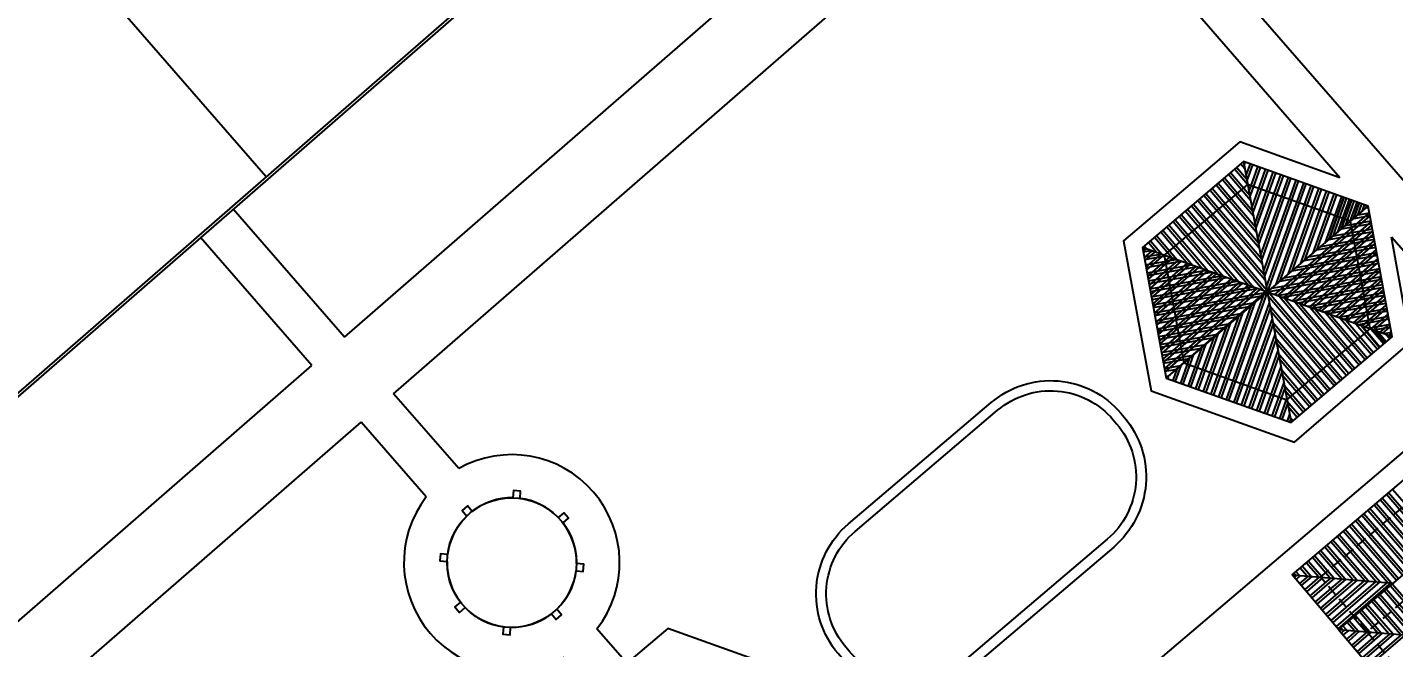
# Model space of a CAD drawing. Extents: x 714896 to 749292, y 8417558 to 8447149.
# Drawn here: x 742056.4 to 742103.91, y 8428982.46 to 8429004.01 of the extents above; entities that cross this region are included whole.
import ezdxf

# ---------------------------------------------------------------- set-up
doc = ezdxf.new("R2010")
doc.units = 0
doc.header["$MEASUREMENT"] = 0
doc.linetypes.add('HIDDEN', pattern=[0.375, 0.25, -0.125])
doc.layers.add('LOTE', color=7, linetype='CONTINUOUS')
doc.layers.add('TEXTO', color=7, linetype='CONTINUOUS')
doc.styles.add('RG100', font='ROMANS.shx', dxfattribs={"height": 12.5})

msp = doc.modelspace()

# ---------------------------------------------------------------- linework, layer by layer
at = {"layer": 'LOTE'}
for p, q in [((742106.09, 8428996.559), (742056.43, 8429053.654)), ((742064.689, 8428998.828), (742050.382, 8429015.276)), ((742067.43, 8428993.243), (742089.874, 8429012.765)), ((742069.137, 8428991.282), (742091.581, 8429010.803)), ((742102.038, 8428998.781), (742091.581, 8429010.803)), ((742098.683, 8428999.342), (742100.337, 8428990.275)), ((742067.43, 8428993.243), (742063.558, 8428997.695)), ((742095.998, 8428991.826), (742103.023, 8428997.792)), ((742066.299, 8428992.259), (742062.427, 8428996.711)), ((742107.731, 8428992.235), (742103.828, 8428996.723)), ((742103.85, 8428993.258), (742095.171, 8428996.359)), ((742103.824, 8428993.267), (742103.845, 8428993.285)), ((742046.649, 8428975.168), (742066.299, 8428992.259)), ((742107.731, 8428992.235), (742086.387, 8428974.109)), ((742071.401, 8428988.679), (742069.137, 8428991.282)), ((742057.108, 8428980.819), (742068.005, 8428990.297)), ((742070.269, 8428987.694), (742068.005, 8428990.297)), ((742077.241, 8428981.919), (742076.205, 8428983.11))]:
    msp.add_line(p, q, dxfattribs=at)
at = {"layer": 'LOTE', "color": 30}
for p, q in [((742098.378, 8428999.083), (742098.826, 8428998.557)), ((742098.449, 8428999.143), (742098.793, 8428998.741)), ((742098.592, 8428999.265), (742098.726, 8428999.108)), ((742098.664, 8428999.325), (742098.692, 8428999.292)), ((742098.734, 8428999.324), (742098.702, 8428999.236)), ((742098.911, 8428999.261), (742098.77, 8428998.867)), ((742098.999, 8428999.229), (742098.803, 8428998.682)), ((742099.175, 8428999.166), (742098.871, 8428998.313)), ((742099.264, 8428999.135), (742098.904, 8428998.129)), ((742099.44, 8428999.072), (742098.972, 8428997.76)), ((742099.529, 8428999.04), (742099.005, 8428997.575)), ((742097.735, 8428998.537), (742099.128, 8428996.903)), ((742097.806, 8428998.597), (742099.095, 8428997.087)), ((742097.949, 8428998.719), (742099.028, 8428997.454)), ((742098.02, 8428998.779), (742098.994, 8428997.638)), ((742098.163, 8428998.901), (742098.927, 8428998.005)), ((742098.235, 8428998.961), (742098.893, 8428998.189)), ((742099.705, 8428998.977), (742099.073, 8428997.207)), ((742099.793, 8428998.945), (742099.106, 8428997.022)), ((742099.97, 8428998.882), (742099.174, 8428996.653)), ((742100.058, 8428998.851), (742099.207, 8428996.469)), ((742100.235, 8428998.788), (742099.275, 8428996.1)), ((742100.323, 8428998.756), (742099.308, 8428995.915)), ((742100.5, 8428998.693), (742099.376, 8428995.546)), ((742100.588, 8428998.662), (742099.409, 8428995.362)), ((742100.765, 8428998.598), (742099.477, 8428994.993)), ((742100.853, 8428998.567), (742099.51, 8428994.809)), ((742097.163, 8428998.051), (742099.396, 8428995.433)), ((742097.306, 8428998.172), (742099.329, 8428995.8)), ((742097.377, 8428998.233), (742099.296, 8428995.984)), ((742097.52, 8428998.355), (742099.229, 8428996.351)), ((742097.592, 8428998.415), (742099.195, 8428996.535)), ((742101.029, 8428998.504), (742099.796, 8428995.051)), ((742101.118, 8428998.472), (742099.939, 8428995.173)), ((742101.294, 8428998.409), (742100.225, 8428995.416)), ((742101.383, 8428998.378), (742100.368, 8428995.537)), ((742101.559, 8428998.315), (742100.654, 8428995.78)), ((742101.647, 8428998.283), (742100.796, 8428995.901)), ((742101.824, 8428998.22), (742101.082, 8428996.144)), ((742101.912, 8428998.188), (742101.225, 8428996.265)), ((742102.089, 8428998.125), (742101.511, 8428996.508)), ((742101.654, 8428996.629), (742102.177, 8428998.094)), ((742102.177, 8428998.094), (742101.654, 8428996.629)), ((742101.797, 8428996.751), (742102.265, 8428998.062)), ((742096.663, 8428997.626), (742098.871, 8428995.037)), ((742096.734, 8428997.687), (742099.049, 8428994.974)), ((742096.877, 8428997.808), (742099.403, 8428994.847)), ((742096.949, 8428997.869), (742099.497, 8428994.881)), ((742097.091, 8428997.99), (742099.43, 8428995.249)), ((742099.767, 8428994.717), (742103.064, 8428997.567)), ((742102.354, 8428998.031), (742101.94, 8428996.872)), ((742102.083, 8428996.993), (742102.442, 8428997.999)), ((742102.442, 8428997.999), (742102.083, 8428996.993)), ((742102.226, 8428997.115), (742102.53, 8428997.968)), ((742102.619, 8428997.936), (742102.369, 8428997.236)), ((742102.511, 8428997.357), (742102.707, 8428997.905)), ((742102.707, 8428997.905), (742102.511, 8428997.357)), ((742102.654, 8428997.479), (742102.795, 8428997.873)), ((742102.883, 8428997.841), (742102.797, 8428997.6)), ((742102.94, 8428997.722), (742102.972, 8428997.81)), ((742102.972, 8428997.81), (742102.94, 8428997.722)), ((742103.032, 8428997.738), (742102.94, 8428997.722)), ((742096.091, 8428997.141), (742097.454, 8428995.543)), ((742096.234, 8428997.262), (742097.808, 8428995.417)), ((742096.305, 8428997.323), (742097.985, 8428995.353)), ((742096.448, 8428997.444), (742098.34, 8428995.227)), ((742096.52, 8428997.505), (742098.517, 8428995.164)), ((742099.869, 8428994.681), (742103.083, 8428997.46)), ((742100.071, 8428994.608), (742103.122, 8428997.246)), ((742100.173, 8428994.572), (742103.142, 8428997.139)), ((742103.133, 8428997.185), (742102.083, 8428996.993)), ((742103.117, 8428997.277), (742102.226, 8428997.115)), ((742103.083, 8428997.462), (742102.511, 8428997.357)), ((742103.066, 8428997.554), (742102.654, 8428997.479)), ((742095.591, 8428996.716), (742096.213, 8428995.987)), ((742095.662, 8428996.777), (742096.39, 8428995.923)), ((742095.805, 8428996.898), (742096.745, 8428995.797)), ((742095.877, 8428996.959), (742096.922, 8428995.733)), ((742096.02, 8428997.08), (742097.276, 8428995.607)), ((742100.376, 8428994.499), (742103.181, 8428996.925)), ((742100.477, 8428994.463), (742103.2, 8428996.818)), ((742103.234, 8428996.632), (742101.225, 8428996.265)), ((742103.218, 8428996.724), (742101.368, 8428996.386)), ((742103.184, 8428996.908), (742101.654, 8428996.629)), ((742103.167, 8428997.001), (742101.797, 8428996.751)), ((742095.196, 8428996.35), (742095.175, 8428996.332)), ((742095.18, 8428996.306), (742095.273, 8428996.323)), ((742095.298, 8428996.314), (742095.195, 8428996.225)), ((742095.197, 8428996.214), (742095.449, 8428996.259)), ((742095.234, 8428996.413), (742095.327, 8428996.303)), ((742095.5, 8428996.241), (742095.234, 8428996.011)), ((742095.602, 8428996.205), (742095.254, 8428995.904)), ((742095.376, 8428996.534), (742095.681, 8428996.177)), ((742095.448, 8428996.595), (742095.859, 8428996.113)), ((742103.319, 8428996.171), (742100.511, 8428995.658)), ((742100.68, 8428994.391), (742103.239, 8428996.604)), ((742100.781, 8428994.354), (742103.259, 8428996.497)), ((742103.285, 8428996.355), (742100.796, 8428995.901)), ((742103.268, 8428996.447), (742100.939, 8428996.022)), ((742100.984, 8428994.282), (742103.298, 8428996.283)), ((742101.086, 8428994.246), (742103.318, 8428996.176)), ((742095.231, 8428996.029), (742095.802, 8428996.133)), ((742095.248, 8428995.937), (742095.979, 8428996.07)), ((742095.281, 8428995.752), (742096.332, 8428995.944)), ((742095.805, 8428996.132), (742095.293, 8428995.69)), ((742095.298, 8428995.66), (742096.509, 8428995.881)), ((742095.906, 8428996.096), (742095.312, 8428995.583)), ((742095.332, 8428995.476), (742096.862, 8428995.755)), ((742095.349, 8428995.383), (742097.038, 8428995.692)), ((742096.109, 8428996.024), (742095.351, 8428995.369)), ((742096.21, 8428995.988), (742095.371, 8428995.262)), ((742096.413, 8428995.915), (742095.41, 8428995.047)), ((742096.515, 8428995.879), (742095.429, 8428994.94)), ((742096.718, 8428995.806), (742095.468, 8428994.726)), ((742096.819, 8428995.77), (742095.488, 8428994.619)), ((742097.022, 8428995.698), (742095.527, 8428994.405)), ((742097.123, 8428995.661), (742095.547, 8428994.298)), ((742103.386, 8428995.802), (742099.939, 8428995.173)), ((742103.369, 8428995.894), (742100.082, 8428995.294)), ((742103.335, 8428996.078), (742100.368, 8428995.537)), ((742101.289, 8428994.173), (742103.357, 8428995.961)), ((742101.39, 8428994.137), (742103.376, 8428995.854)), ((742095.382, 8428995.199), (742097.391, 8428995.566)), ((742095.399, 8428995.107), (742097.568, 8428995.503)), ((742095.433, 8428994.922), (742097.921, 8428995.376)), ((742095.45, 8428994.83), (742098.098, 8428995.313)), ((742095.483, 8428994.646), (742098.451, 8428995.187)), ((742097.326, 8428995.589), (742095.586, 8428994.084)), ((742097.428, 8428995.553), (742095.605, 8428993.977)), ((742097.63, 8428995.48), (742095.644, 8428993.763)), ((742097.732, 8428995.444), (742095.664, 8428993.656)), ((742097.935, 8428995.372), (742095.703, 8428993.442)), ((742098.036, 8428995.335), (742095.722, 8428993.335)), ((742098.239, 8428995.263), (742095.761, 8428993.121)), ((742098.34, 8428995.227), (742095.781, 8428993.014)), ((742103.436, 8428995.525), (742099.51, 8428994.809)), ((742103.419, 8428995.617), (742099.653, 8428994.93)), ((742103.47, 8428995.341), (742099.863, 8428994.682)), ((742103.487, 8428995.248), (742100.04, 8428994.619)), ((742101.593, 8428994.065), (742103.415, 8428995.64)), ((742101.694, 8428994.028), (742103.435, 8428995.533)), ((742101.897, 8428993.956), (742103.474, 8428995.319)), ((742101.999, 8428993.92), (742103.493, 8428995.212)), ((742095.5, 8428994.553), (742098.627, 8428995.124)), ((742095.534, 8428994.369), (742098.981, 8428994.998)), ((742095.55, 8428994.277), (742099.157, 8428994.935)), ((742095.584, 8428994.092), (742099.51, 8428994.809)), ((742098.543, 8428995.154), (742095.82, 8428992.799)), ((742098.645, 8428995.118), (742095.84, 8428992.692)), ((742098.848, 8428995.045), (742095.879, 8428992.478)), ((742098.949, 8428995.009), (742095.898, 8428992.371)), ((742099.152, 8428994.937), (742095.937, 8428992.157)), ((742099.253, 8428994.9), (742095.957, 8428992.05)), ((742099.456, 8428994.828), (742095.996, 8428991.836)), ((742099.51, 8428994.809), (742098.168, 8428991.05)), ((742099.58, 8428994.784), (742102.128, 8428991.796)), ((742103.52, 8428995.064), (742100.393, 8428994.493)), ((742103.537, 8428994.972), (742100.57, 8428994.43)), ((742103.571, 8428994.787), (742100.923, 8428994.304)), ((742102.201, 8428993.847), (742103.532, 8428994.998)), ((742102.303, 8428993.811), (742103.552, 8428994.891)), ((742095.601, 8428994), (742099.367, 8428994.687)), ((742095.635, 8428993.816), (742099.081, 8428994.445)), ((742095.651, 8428993.723), (742098.939, 8428994.323)), ((742098.939, 8428994.323), (742097.814, 8428991.177)), ((742099.081, 8428994.445), (742097.903, 8428991.145)), ((742099.367, 8428994.687), (742098.079, 8428991.082)), ((742099.578, 8428994.44), (742098.344, 8428990.987)), ((742099.611, 8428994.255), (742098.432, 8428990.956)), ((742099.531, 8428994.697), (742102.057, 8428991.736)), ((742099.598, 8428994.33), (742101.914, 8428991.614)), ((742099.935, 8428994.657), (742102.271, 8428991.918)), ((742100.112, 8428994.594), (742102.343, 8428991.978)), ((742100.466, 8428994.467), (742102.486, 8428992.1)), ((742100.644, 8428994.404), (742102.557, 8428992.16)), ((742100.998, 8428994.277), (742102.7, 8428992.282)), ((742103.588, 8428994.695), (742101.099, 8428994.241)), ((742103.621, 8428994.51), (742101.453, 8428994.115)), ((742103.638, 8428994.418), (742101.629, 8428994.052)), ((742103.672, 8428994.234), (742101.982, 8428993.926)), ((742102.506, 8428993.738), (742103.591, 8428994.677)), ((742102.607, 8428993.702), (742103.611, 8428994.57)), ((742102.81, 8428993.63), (742103.65, 8428994.356)), ((742102.911, 8428993.594), (742103.669, 8428994.249)), ((742095.685, 8428993.539), (742098.653, 8428994.08)), ((742095.702, 8428993.447), (742098.51, 8428993.959)), ((742098.51, 8428993.959), (742097.55, 8428991.271)), ((742098.653, 8428994.08), (742097.638, 8428991.24)), ((742099.679, 8428993.886), (742098.609, 8428990.893)), ((742099.631, 8428994.146), (742101.843, 8428991.553)), ((742099.698, 8428993.779), (742101.7, 8428991.432)), ((742101.175, 8428994.214), (742102.771, 8428992.342)), ((742101.53, 8428994.087), (742102.914, 8428992.464)), ((742101.707, 8428994.024), (742102.986, 8428992.524)), ((742102.061, 8428993.897), (742103.129, 8428992.646)), ((742103.689, 8428994.142), (742102.159, 8428993.862)), ((742102.239, 8428993.834), (742103.2, 8428992.707)), ((742103.722, 8428993.957), (742102.512, 8428993.736)), ((742103.739, 8428993.865), (742102.688, 8428993.673)), ((742103.114, 8428993.521), (742103.708, 8428994.035)), ((742103.216, 8428993.485), (742103.728, 8428993.928)), ((742095.736, 8428993.262), (742098.224, 8428993.716)), ((742095.752, 8428993.17), (742098.081, 8428993.595)), ((742095.786, 8428992.986), (742097.795, 8428993.352)), ((742097.795, 8428993.352), (742097.108, 8428991.429)), ((742098.081, 8428993.595), (742097.285, 8428991.366)), ((742098.224, 8428993.716), (742097.373, 8428991.334)), ((742099.712, 8428993.702), (742098.697, 8428990.861)), ((742099.779, 8428993.333), (742098.874, 8428990.798)), ((742099.732, 8428993.595), (742101.628, 8428991.371)), ((742102.593, 8428993.707), (742103.343, 8428992.828)), ((742102.77, 8428993.644), (742103.415, 8428992.889)), ((742103.43, 8428992.901), (742102.807, 8428993.631)), ((742103.773, 8428993.68), (742103.042, 8428993.547)), ((742103.125, 8428993.517), (742103.558, 8428993.01)), ((742103.573, 8428993.023), (742103.162, 8428993.504)), ((742103.79, 8428993.588), (742103.218, 8428993.484)), ((742103.302, 8428993.454), (742103.629, 8428993.071)), ((742103.644, 8428993.083), (742103.339, 8428993.441)), ((742103.419, 8428993.412), (742103.767, 8428993.713)), ((742103.52, 8428993.376), (742103.786, 8428993.606)), ((742103.823, 8428993.404), (742103.571, 8428993.358)), ((742103.656, 8428993.327), (742103.772, 8428993.192)), ((742103.787, 8428993.205), (742103.694, 8428993.314)), ((742103.723, 8428993.304), (742103.825, 8428993.392)), ((742103.84, 8428993.312), (742103.748, 8428993.295)), ((742095.803, 8428992.893), (742097.652, 8428993.231)), ((742095.837, 8428992.709), (742097.367, 8428992.988)), ((742095.853, 8428992.617), (742097.224, 8428992.867)), ((742097.224, 8428992.867), (742096.755, 8428991.555)), ((742097.367, 8428992.988), (742096.843, 8428991.523)), ((742097.652, 8428993.231), (742097.02, 8428991.46)), ((742099.813, 8428993.149), (742098.962, 8428990.767)), ((742099.799, 8428993.227), (742101.485, 8428991.25)), ((742099.832, 8428993.043), (742101.414, 8428991.189)), ((742095.887, 8428992.432), (742096.938, 8428992.624)), ((742095.904, 8428992.34), (742096.795, 8428992.503)), ((742096.795, 8428992.503), (742096.49, 8428991.65)), ((742096.938, 8428992.624), (742096.578, 8428991.618)), ((742099.88, 8428992.78), (742099.139, 8428990.703)), ((742099.914, 8428992.595), (742099.227, 8428990.672)), ((742099.899, 8428992.676), (742101.271, 8428991.068)), ((742099.933, 8428992.492), (742101.199, 8428991.007)), ((742095.938, 8428992.155), (742096.509, 8428992.26)), ((742095.954, 8428992.063), (742096.366, 8428992.138)), ((742095.988, 8428991.879), (742096.08, 8428991.896)), ((742096.08, 8428991.896), (742096.049, 8428991.807)), ((742096.366, 8428992.138), (742096.225, 8428991.744)), ((742096.509, 8428992.26), (742096.314, 8428991.713)), ((742099.981, 8428992.226), (742099.404, 8428990.609)), ((742100.015, 8428992.042), (742099.492, 8428990.577)), ((742100, 8428992.125), (742101.056, 8428990.886)), ((742100.033, 8428991.941), (742100.985, 8428990.825)), ((742100.082, 8428991.673), (742099.668, 8428990.514)), ((742100.116, 8428991.488), (742099.757, 8428990.483)), ((742100.101, 8428991.573), (742100.842, 8428990.704)), ((742100.134, 8428991.389), (742100.771, 8428990.643)), ((742100.183, 8428991.12), (742099.933, 8428990.42)), ((742100.217, 8428990.935), (742100.022, 8428990.388)), ((742100.201, 8428991.022), (742100.628, 8428990.522)), ((742100.284, 8428990.566), (742100.198, 8428990.325)), ((742100.235, 8428990.838), (742100.556, 8428990.461)), ((742100.302, 8428990.471), (742100.413, 8428990.34)), ((742100.318, 8428990.382), (742100.286, 8428990.293)), ((742100.335, 8428990.287), (742100.342, 8428990.279)), ((742105.073, 8428985.703), (742103.437, 8428987.594)), ((742105.144, 8428985.764), (742103.509, 8428987.655)), ((742105.287, 8428985.885), (742103.652, 8428987.776)), ((742105.358, 8428985.946), (742103.723, 8428987.837)), ((742105.501, 8428986.067), (742103.866, 8428987.959)), ((742104.501, 8428985.218), (742102.866, 8428987.109)), ((742104.644, 8428985.339), (742103.009, 8428987.23)), ((742104.715, 8428985.4), (742103.08, 8428987.291)), ((742104.858, 8428985.521), (742103.223, 8428987.412)), ((742104.93, 8428985.582), (742103.294, 8428987.473)), ((742104.001, 8428984.793), (742102.365, 8428986.684)), ((742104.072, 8428984.854), (742102.437, 8428986.745)), ((742104.215, 8428984.975), (742102.58, 8428986.866)), ((742104.286, 8428985.036), (742102.651, 8428986.927)), ((742104.429, 8428985.157), (742102.794, 8428987.048)), ((742103.022, 8428984.777), (742101.794, 8428986.199)), ((742103.289, 8428984.756), (742101.937, 8428986.32)), ((742103.422, 8428984.745), (742102.008, 8428986.381)), ((742103.689, 8428984.723), (742102.151, 8428986.502)), ((742103.822, 8428984.712), (742102.222, 8428986.563)), ((742102.089, 8428984.853), (742101.294, 8428985.774)), ((742102.222, 8428984.843), (742101.365, 8428985.834)), ((742102.489, 8428984.821), (742101.508, 8428985.956)), ((742102.622, 8428984.81), (742101.579, 8428986.016)), ((742102.889, 8428984.788), (742101.722, 8428986.138)), ((742100.889, 8428984.951), (742100.65, 8428985.227)), ((742101.023, 8428984.94), (742100.722, 8428985.288)), ((742101.289, 8428984.919), (742100.865, 8428985.41)), ((742101.423, 8428984.908), (742100.936, 8428985.47)), ((742101.689, 8428984.886), (742101.079, 8428985.592)), ((742101.822, 8428984.875), (742101.151, 8428985.652)), ((742100.489, 8428984.984), (742100.436, 8428985.045)), ((742100.537, 8428984.98), (742100.45, 8428984.905)), ((742100.623, 8428984.973), (742100.507, 8428985.106)), ((742100.668, 8428984.969), (742100.51, 8428984.833)), ((742100.93, 8428984.948), (742100.632, 8428984.69)), ((742101.061, 8428984.937), (742100.692, 8428984.619)), ((742101.323, 8428984.916), (742100.814, 8428984.476)), ((742101.454, 8428984.905), (742100.875, 8428984.404)), ((742101.716, 8428984.884), (742100.996, 8428984.262)), ((742101.847, 8428984.873), (742101.057, 8428984.19)), ((742102.109, 8428984.852), (742101.178, 8428984.047)), ((742102.24, 8428984.841), (742101.239, 8428983.976)), ((742102.502, 8428984.82), (742101.36, 8428983.833)), ((742102.633, 8428984.809), (742101.421, 8428983.761)), ((742102.895, 8428984.788), (742101.542, 8428983.618)), ((742103.026, 8428984.777), (742101.603, 8428983.547)), ((742103.288, 8428984.756), (742101.724, 8428983.404)), ((742103.419, 8428984.745), (742101.785, 8428983.333)), ((742103.681, 8428984.724), (742101.906, 8428983.19)), ((742103.811, 8428984.713), (742101.967, 8428983.118)), ((742104.672, 8428982.869), (742103.429, 8428984.307)), ((742104.939, 8428982.848), (742103.572, 8428984.429)), ((742105.072, 8428982.837), (742103.643, 8428984.489)), ((742105.339, 8428982.815), (742103.786, 8428984.611)), ((742105.472, 8428982.804), (742103.858, 8428984.671)), ((742103.739, 8428982.945), (742102.929, 8428983.883)), ((742103.872, 8428982.935), (742103, 8428983.943)), ((742104.139, 8428982.913), (742103.143, 8428984.065)), ((742104.272, 8428982.902), (742103.215, 8428984.125)), ((742104.539, 8428982.88), (742103.357, 8428984.247)), ((742102.539, 8428983.043), (742102.286, 8428983.336)), ((742102.672, 8428983.032), (742102.357, 8428983.397)), ((742102.939, 8428983.011), (742102.5, 8428983.518)), ((742103.072, 8428983), (742102.571, 8428983.579)), ((742103.339, 8428982.978), (742102.714, 8428983.7)), ((742103.472, 8428982.967), (742102.786, 8428983.761)), ((742102.139, 8428983.076), (742102.071, 8428983.154)), ((742102.199, 8428983.071), (742102.088, 8428982.975)), ((742102.272, 8428983.065), (742102.143, 8428983.215)), ((742102.33, 8428983.06), (742102.149, 8428982.904)), ((742102.592, 8428983.039), (742102.27, 8428982.761)), ((742102.723, 8428983.028), (742102.331, 8428982.689)), ((742102.985, 8428983.007), (742102.452, 8428982.547)), ((742103.116, 8428982.996), (742102.513, 8428982.475)), ((742103.378, 8428982.975), (742102.635, 8428982.332)), ((742103.509, 8428982.964), (742102.695, 8428982.261)), ((742103.771, 8428982.943), (742102.817, 8428982.118)), ((742103.902, 8428982.932), (742102.877, 8428982.046)), ((742104.164, 8428982.911), (742102.999, 8428981.903)), ((742104.295, 8428982.9), (742103.059, 8428981.832))]:
    msp.add_line(p, q, dxfattribs=at)
at = {"layer": 'LOTE', "color": 7, "linetype": 'CONTINUOUS'}
for p, q in [((742100.375, 8428984.993), (742103.898, 8428984.706)), ((742101.993, 8428983.088), (742107.279, 8428982.657))]:
    msp.add_line(p, q, dxfattribs=at)
at = {"layer": 'LOTE', "color": 3}
for points in [[(742066.811, 8429029.682), (742081.249, 8429013.082), (742048.276, 8428984.403), (742033.838, 8429001.002)], [(742066.801, 8429029.541), (742081.108, 8429013.092), (742048.286, 8428984.544), (742033.979, 8429000.993)]]:
    msp.add_lwpolyline(points, close=True, dxfattribs=at)
at = {"layer": 'LOTE'}
for points in [[(742102.038, 8428998.781), (742098.559, 8429000.024), (742097.134, 8428998.814), (742094.518, 8428996.592), (742095.47, 8428991.377), (742100.462, 8428989.594), (742104.494, 8428993.07), (742103.828, 8428996.723)], [(742084.6, 8428976.175), (742083.657, 8428981.345), (742078.665, 8428983.128), (742077.241, 8428981.919)]]:
    msp.add_lwpolyline(points, dxfattribs=at)
for points in [[(742095.998, 8428991.826), (742100.337, 8428990.275), (742103.85, 8428993.258), (742103.023, 8428997.792), (742098.683, 8428999.342), (742095.171, 8428996.359)], [(742096.614, 8428992.349), (742100.192, 8428991.07), (742103.089, 8428993.53), (742102.407, 8428997.268), (742098.828, 8428998.547), (742095.932, 8428996.087)]]:
    msp.add_lwpolyline(points, close=True, dxfattribs=at)
at = {"layer": 'LOTE', "color": 7, "linetype": 'CONTINUOUS'}
msp.add_lwpolyline([(742101.993, 8428983.088), (742100.375, 8428984.993), (742109.14, 8428992.438), (742110.758, 8428990.532)], dxfattribs=at)
at = {"layer": 'LOTE'}
for points in [[(742084.956, 8428986.766), (742089.91, 8428990.973, -0.414214), (742094.421, 8428990.606), (742094.538, 8428990.467, -0.414214), (742094.171, 8428985.956), (742089.216, 8428981.749, -0.414214), (742084.706, 8428982.116), (742084.588, 8428982.255, -0.414214)], [(742085.182, 8428986.499), (742090.137, 8428990.706, -0.414214), (742094.154, 8428990.379), (742094.272, 8428990.24, -0.414214), (742093.944, 8428986.223), (742088.99, 8428982.016, -0.414214), (742084.973, 8428982.343), (742084.855, 8428982.482, -0.414214)], [(742071.464, 8428984.041), (742071.271, 8428983.878), (742071.433, 8428983.687), (742071.627, 8428983.852, 0.170171), (742072.957, 8428983.183), (742072.936, 8428982.931), (742073.185, 8428982.911), (742073.206, 8428983.165, 0.170696), (742074.623, 8428983.634), (742074.786, 8428983.442), (742074.977, 8428983.604), (742074.812, 8428983.798, 0.170171), (742075.478, 8428985.129), (742075.73, 8428985.109), (742075.75, 8428985.358), (742075.496, 8428985.378, 0.170149), (742075.026, 8428986.791), (742075.218, 8428986.954), (742075.057, 8428987.144), (742074.862, 8428986.98, 0.170171), (742073.531, 8428987.646), (742073.552, 8428987.897), (742073.303, 8428987.918), (742073.282, 8428987.664, 0.170192), (742071.87, 8428987.194), (742071.706, 8428987.386), (742071.516, 8428987.224), (742071.681, 8428987.03, 0.170171), (742071.014, 8428985.699), (742070.763, 8428985.72), (742070.743, 8428985.471), (742070.997, 8428985.45, 0.169646)]]:
    msp.add_lwpolyline(points, format="xyb", close=True, dxfattribs=at)
at = {"layer": 'LOTE', "linetype": 'HIDDEN', "ltscale": 1.5}
msp.add_lwpolyline([(742102.98, 8428983.007), (742101.361, 8428984.913), (742109.06, 8428991.451), (742110.678, 8428989.545)], dxfattribs=at)
at = {"layer": 'LOTE', "color": 7, "linetype": 'CONTINUOUS'}
msp.add_lwpolyline([(742101.993, 8428983.088), (742106.848, 8428977.371), (742115.613, 8428984.815), (742110.758, 8428990.532)], close=True, dxfattribs=at)
at = {"layer": 'LOTE', "linetype": 'HIDDEN', "ltscale": 1.5}
msp.add_lwpolyline([(742102.98, 8428983.007), (742106.928, 8428978.358), (742114.627, 8428984.896), (742110.678, 8428989.545)], close=True, dxfattribs=at)
at = {"layer": 'LOTE'}
msp.add_circle((742073.246, 8428985.414), 2.25, dxfattribs=at)
for start, end in [(322.0821, 119.4794), (142.5533, 299.0074)]:
    msp.add_arc((742073.246, 8428985.414), 3.75, start, end, dxfattribs=at)

# ---------------------------------------------------------------- texts
at = {"layer": 'TEXTO', "linetype": 'CONTINUOUS', "style": 'RG100'}
msp.add_text('PARQUE INFANTIL', height=0.875, rotation=310.8484, dxfattribs=at).set_placement((742103.202, 8429009.304))

doc.saveas('drawing.dxf')
